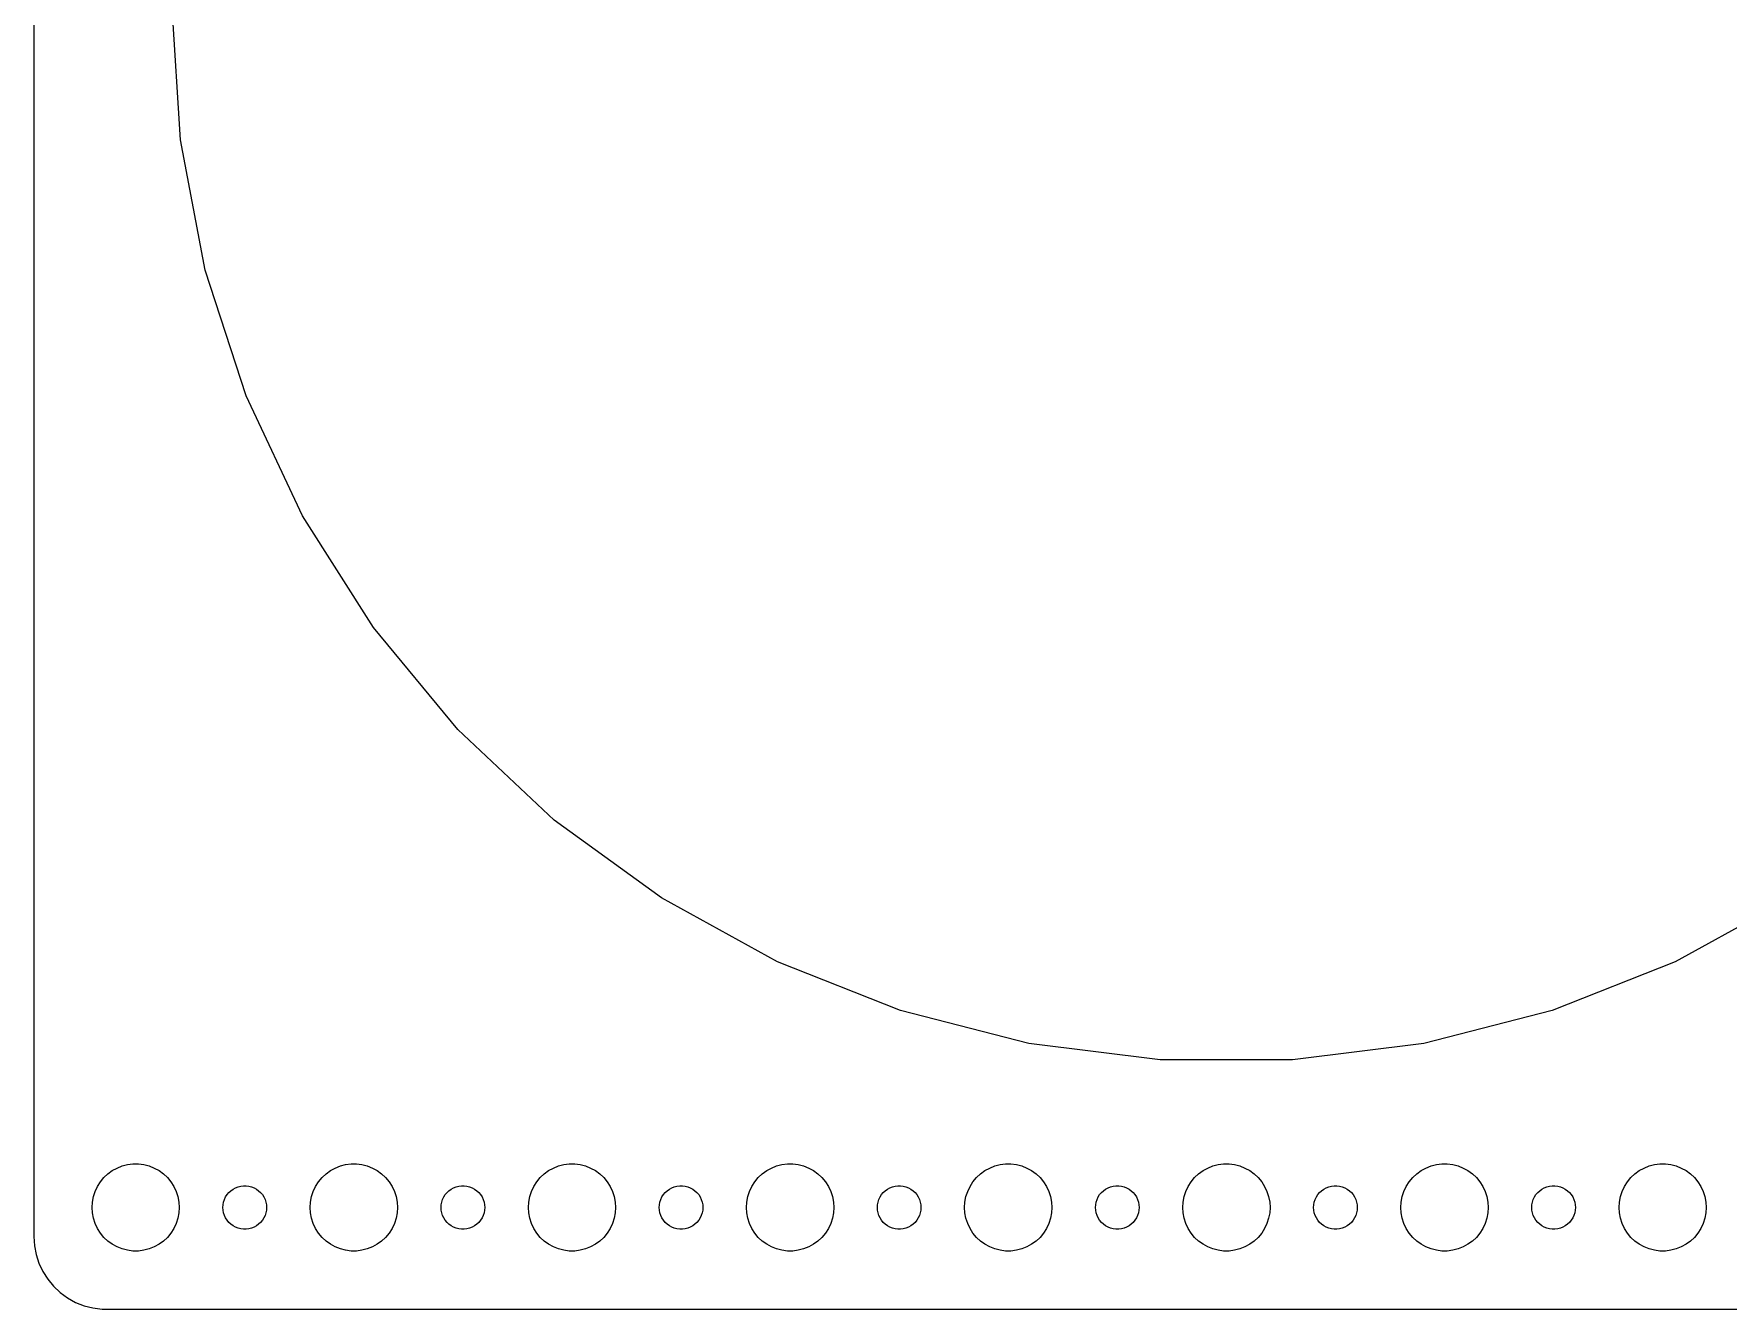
# Model space of a CAD drawing. Header units: metres. Extents: x -232 to 232, y -89 to 89.
# Drawn here: x -232 to -115.5, y -89.5 to -1.8 of the extents above; entities that cross this region are included whole.
import ezdxf

# ---------------------------------------------------------------- set-up
doc = ezdxf.new("R2010")
doc.units = ezdxf.units.M

msp = doc.modelspace()

# ---------------------------------------------------------------- linework, layer by layer
for p, q in [((-232, 84.5), (-232, -84.5)), ((-221.928, -9.08665), (-222.5, 0)), ((-220.222, -18.03), (-221.928, -9.08665)), ((-217.409, -26.689), (-220.222, -18.03)), ((-213.532, -34.9271), (-217.409, -26.689)), ((-208.654, -42.6144), (-213.532, -34.9271)), ((-202.85, -49.6297), (-208.654, -42.6144)), ((-196.213, -55.8622), (-202.85, -49.6297)), ((-188.847, -61.2138), (-196.213, -55.8622)), ((-180.869, -65.6), (-188.847, -61.2138)), ((-111.153, -61.2138), (-119.131, -65.6)), ((-172.404, -68.9516), (-180.869, -65.6)), ((-119.131, -65.6), (-127.596, -68.9516)), ((-163.585, -71.2158), (-172.404, -68.9516)), ((-127.596, -68.9516), (-136.415, -71.2158)), ((-154.552, -72.3569), (-163.585, -71.2158)), ((-136.415, -71.2158), (-145.448, -72.3569)), ((-145.448, -72.3569), (-154.552, -72.3569)), ((-227.187, -80.4464), (-226.912, -80.1885)), ((-226.912, -80.1885), (-226.607, -79.967)), ((-226.607, -79.967), (-226.277, -79.7855)), ((-226.277, -79.7855), (-225.927, -79.6468)), ((-225.927, -79.6468), (-225.562, -79.5531)), ((-225.562, -79.5531), (-225.188, -79.5059)), ((-225.188, -79.5059), (-224.812, -79.5059)), ((-224.812, -79.5059), (-224.438, -79.5531)), ((-224.438, -79.5531), (-224.073, -79.6468)), ((-224.073, -79.6468), (-223.723, -79.7855)), ((-223.723, -79.7855), (-223.393, -79.967)), ((-223.393, -79.967), (-223.088, -80.1885)), ((-223.088, -80.1885), (-222.813, -80.4464)), ((-212.187, -80.4464), (-211.912, -80.1885)), ((-211.912, -80.1885), (-211.607, -79.967)), ((-211.607, -79.967), (-211.277, -79.7855)), ((-211.277, -79.7855), (-210.927, -79.6468)), ((-210.927, -79.6468), (-210.562, -79.5531)), ((-210.562, -79.5531), (-210.188, -79.5059)), ((-210.188, -79.5059), (-209.812, -79.5059)), ((-209.812, -79.5059), (-209.438, -79.5531)), ((-209.438, -79.5531), (-209.073, -79.6468)), ((-209.073, -79.6468), (-208.723, -79.7855)), ((-208.723, -79.7855), (-208.393, -79.967)), ((-208.393, -79.967), (-208.088, -80.1885)), ((-208.088, -80.1885), (-207.813, -80.4464)), ((-197.187, -80.4464), (-196.912, -80.1885)), ((-196.912, -80.1885), (-196.607, -79.967)), ((-196.607, -79.967), (-196.277, -79.7855)), ((-196.277, -79.7855), (-195.927, -79.6468)), ((-195.927, -79.6468), (-195.562, -79.5531)), ((-195.562, -79.5531), (-195.188, -79.5059)), ((-195.188, -79.5059), (-194.812, -79.5059)), ((-194.812, -79.5059), (-194.438, -79.5531)), ((-194.438, -79.5531), (-194.073, -79.6468)), ((-194.073, -79.6468), (-193.723, -79.7855)), ((-193.723, -79.7855), (-193.393, -79.967)), ((-193.393, -79.967), (-193.088, -80.1885)), ((-193.088, -80.1885), (-192.813, -80.4464)), ((-182.187, -80.4464), (-181.912, -80.1885)), ((-181.912, -80.1885), (-181.607, -79.967)), ((-181.607, -79.967), (-181.277, -79.7855)), ((-181.277, -79.7855), (-180.927, -79.6468)), ((-180.927, -79.6468), (-180.562, -79.5531)), ((-180.562, -79.5531), (-180.188, -79.5059)), ((-180.188, -79.5059), (-179.812, -79.5059)), ((-179.812, -79.5059), (-179.438, -79.5531)), ((-179.438, -79.5531), (-179.073, -79.6468)), ((-179.073, -79.6468), (-178.723, -79.7855)), ((-178.723, -79.7855), (-178.393, -79.967)), ((-178.393, -79.967), (-178.088, -80.1885)), ((-178.088, -80.1885), (-177.813, -80.4464)), ((-167.187, -80.4464), (-166.912, -80.1885)), ((-166.912, -80.1885), (-166.607, -79.967)), ((-166.607, -79.967), (-166.277, -79.7855)), ((-166.277, -79.7855), (-165.927, -79.6468)), ((-165.927, -79.6468), (-165.562, -79.5531)), ((-165.562, -79.5531), (-165.188, -79.5059)), ((-165.188, -79.5059), (-164.812, -79.5059)), ((-164.812, -79.5059), (-164.438, -79.5531)), ((-164.438, -79.5531), (-164.073, -79.6468)), ((-164.073, -79.6468), (-163.723, -79.7855)), ((-163.723, -79.7855), (-163.393, -79.967)), ((-163.393, -79.967), (-163.088, -80.1885)), ((-163.088, -80.1885), (-162.813, -80.4464)), ((-152.187, -80.4464), (-151.912, -80.1885)), ((-151.912, -80.1885), (-151.607, -79.967)), ((-151.607, -79.967), (-151.277, -79.7855)), ((-151.277, -79.7855), (-150.927, -79.6468)), ((-150.927, -79.6468), (-150.562, -79.5531)), ((-150.562, -79.5531), (-150.188, -79.5059)), ((-150.188, -79.5059), (-149.812, -79.5059)), ((-149.812, -79.5059), (-149.438, -79.5531)), ((-149.438, -79.5531), (-149.073, -79.6468)), ((-149.073, -79.6468), (-148.723, -79.7855)), ((-148.723, -79.7855), (-148.393, -79.967)), ((-148.393, -79.967), (-148.088, -80.1885)), ((-148.088, -80.1885), (-147.813, -80.4464)), ((-137.187, -80.4464), (-136.912, -80.1885)), ((-136.912, -80.1885), (-136.607, -79.967)), ((-136.607, -79.967), (-136.277, -79.7855)), ((-136.277, -79.7855), (-135.927, -79.6468)), ((-135.927, -79.6468), (-135.562, -79.5531)), ((-135.562, -79.5531), (-135.188, -79.5059)), ((-135.188, -79.5059), (-134.812, -79.5059)), ((-134.812, -79.5059), (-134.438, -79.5531)), ((-134.438, -79.5531), (-134.073, -79.6468)), ((-134.073, -79.6468), (-133.723, -79.7855)), ((-133.723, -79.7855), (-133.393, -79.967)), ((-133.393, -79.967), (-133.088, -80.1885)), ((-133.088, -80.1885), (-132.813, -80.4464)), ((-122.187, -80.4464), (-121.912, -80.1885)), ((-121.912, -80.1885), (-121.607, -79.967)), ((-121.607, -79.967), (-121.277, -79.7855)), ((-121.277, -79.7855), (-120.927, -79.6468)), ((-120.927, -79.6468), (-120.562, -79.5531)), ((-120.562, -79.5531), (-120.188, -79.5059)), ((-120.188, -79.5059), (-119.812, -79.5059)), ((-119.812, -79.5059), (-119.438, -79.5531)), ((-119.438, -79.5531), (-119.073, -79.6468)), ((-119.073, -79.6468), (-118.723, -79.7855)), ((-118.723, -79.7855), (-118.393, -79.967)), ((-118.393, -79.967), (-118.088, -80.1885)), ((-118.088, -80.1885), (-117.813, -80.4464)), ((-227.906, -81.7539), (-227.789, -81.3956)), ((-227.789, -81.3956), (-227.629, -81.0547)), ((-227.629, -81.0547), (-227.427, -80.7366)), ((-227.427, -80.7366), (-227.187, -80.4464)), ((-222.813, -80.4464), (-222.573, -80.7366)), ((-222.573, -80.7366), (-222.371, -81.0547)), ((-222.371, -81.0547), (-222.211, -81.3956)), ((-222.211, -81.3956), (-222.094, -81.7539)), ((-218.714, -81.6183), (-218.593, -81.4732)), ((-218.593, -81.4732), (-218.456, -81.3442)), ((-218.456, -81.3442), (-218.304, -81.2335)), ((-218.304, -81.2335), (-218.139, -81.1428)), ((-218.139, -81.1428), (-217.964, -81.0734)), ((-217.964, -81.0734), (-217.781, -81.0266)), ((-217.781, -81.0266), (-217.594, -81.003)), ((-217.594, -81.003), (-217.406, -81.003)), ((-217.406, -81.003), (-217.219, -81.0266)), ((-217.219, -81.0266), (-217.036, -81.0734)), ((-217.036, -81.0734), (-216.861, -81.1428)), ((-216.861, -81.1428), (-216.696, -81.2335)), ((-216.696, -81.2335), (-216.544, -81.3442)), ((-216.544, -81.3442), (-216.407, -81.4732)), ((-216.407, -81.4732), (-216.286, -81.6183)), ((-212.906, -81.7539), (-212.789, -81.3956)), ((-212.789, -81.3956), (-212.629, -81.0547)), ((-212.629, -81.0547), (-212.427, -80.7366)), ((-212.427, -80.7366), (-212.187, -80.4464)), ((-207.813, -80.4464), (-207.573, -80.7366)), ((-207.573, -80.7366), (-207.371, -81.0547)), ((-207.371, -81.0547), (-207.211, -81.3956)), ((-207.211, -81.3956), (-207.094, -81.7539)), ((-203.714, -81.6183), (-203.593, -81.4732)), ((-203.593, -81.4732), (-203.456, -81.3442)), ((-203.456, -81.3442), (-203.304, -81.2335)), ((-203.304, -81.2335), (-203.139, -81.1428)), ((-203.139, -81.1428), (-202.964, -81.0734)), ((-202.964, -81.0734), (-202.781, -81.0266)), ((-202.781, -81.0266), (-202.594, -81.003)), ((-202.594, -81.003), (-202.406, -81.003)), ((-202.406, -81.003), (-202.219, -81.0266)), ((-202.219, -81.0266), (-202.036, -81.0734)), ((-202.036, -81.0734), (-201.861, -81.1428)), ((-201.861, -81.1428), (-201.696, -81.2335)), ((-201.696, -81.2335), (-201.544, -81.3442)), ((-201.544, -81.3442), (-201.407, -81.4732)), ((-201.407, -81.4732), (-201.286, -81.6183)), ((-197.906, -81.7539), (-197.789, -81.3956)), ((-197.789, -81.3956), (-197.629, -81.0547)), ((-197.629, -81.0547), (-197.427, -80.7366)), ((-197.427, -80.7366), (-197.187, -80.4464)), ((-192.813, -80.4464), (-192.573, -80.7366)), ((-192.573, -80.7366), (-192.371, -81.0547)), ((-192.371, -81.0547), (-192.211, -81.3956)), ((-192.211, -81.3956), (-192.094, -81.7539)), ((-188.714, -81.6183), (-188.593, -81.4732)), ((-188.593, -81.4732), (-188.456, -81.3442)), ((-188.456, -81.3442), (-188.304, -81.2335)), ((-188.304, -81.2335), (-188.139, -81.1428)), ((-188.139, -81.1428), (-187.964, -81.0734)), ((-187.964, -81.0734), (-187.781, -81.0266)), ((-187.781, -81.0266), (-187.594, -81.003)), ((-187.594, -81.003), (-187.406, -81.003)), ((-187.406, -81.003), (-187.219, -81.0266)), ((-187.219, -81.0266), (-187.036, -81.0734)), ((-187.036, -81.0734), (-186.861, -81.1428)), ((-186.861, -81.1428), (-186.696, -81.2335)), ((-186.696, -81.2335), (-186.544, -81.3442)), ((-186.544, -81.3442), (-186.407, -81.4732)), ((-186.407, -81.4732), (-186.286, -81.6183)), ((-182.906, -81.7539), (-182.789, -81.3956)), ((-182.789, -81.3956), (-182.629, -81.0547)), ((-182.629, -81.0547), (-182.427, -80.7366)), ((-182.427, -80.7366), (-182.187, -80.4464)), ((-177.813, -80.4464), (-177.573, -80.7366)), ((-177.573, -80.7366), (-177.371, -81.0547)), ((-177.371, -81.0547), (-177.211, -81.3956)), ((-177.211, -81.3956), (-177.094, -81.7539)), ((-173.714, -81.6183), (-173.593, -81.4732)), ((-173.593, -81.4732), (-173.456, -81.3442)), ((-173.456, -81.3442), (-173.304, -81.2335)), ((-173.304, -81.2335), (-173.139, -81.1428)), ((-173.139, -81.1428), (-172.964, -81.0734)), ((-172.964, -81.0734), (-172.781, -81.0266)), ((-172.781, -81.0266), (-172.594, -81.003)), ((-172.594, -81.003), (-172.406, -81.003)), ((-172.406, -81.003), (-172.219, -81.0266)), ((-172.219, -81.0266), (-172.036, -81.0734)), ((-172.036, -81.0734), (-171.861, -81.1428)), ((-171.861, -81.1428), (-171.696, -81.2335)), ((-171.696, -81.2335), (-171.544, -81.3442)), ((-171.544, -81.3442), (-171.407, -81.4732)), ((-171.407, -81.4732), (-171.286, -81.6183)), ((-167.906, -81.7539), (-167.789, -81.3956)), ((-167.789, -81.3956), (-167.629, -81.0547)), ((-167.629, -81.0547), (-167.427, -80.7366)), ((-167.427, -80.7366), (-167.187, -80.4464)), ((-162.813, -80.4464), (-162.573, -80.7366)), ((-162.573, -80.7366), (-162.371, -81.0547)), ((-162.371, -81.0547), (-162.211, -81.3956)), ((-162.211, -81.3956), (-162.094, -81.7539)), ((-158.714, -81.6183), (-158.593, -81.4732)), ((-158.593, -81.4732), (-158.456, -81.3442)), ((-158.456, -81.3442), (-158.304, -81.2335)), ((-158.304, -81.2335), (-158.139, -81.1428)), ((-158.139, -81.1428), (-157.964, -81.0734)), ((-157.964, -81.0734), (-157.781, -81.0266)), ((-157.781, -81.0266), (-157.594, -81.003)), ((-157.594, -81.003), (-157.406, -81.003)), ((-157.406, -81.003), (-157.219, -81.0266)), ((-157.219, -81.0266), (-157.036, -81.0734)), ((-157.036, -81.0734), (-156.861, -81.1428)), ((-156.861, -81.1428), (-156.696, -81.2335)), ((-156.696, -81.2335), (-156.544, -81.3442)), ((-156.544, -81.3442), (-156.407, -81.4732)), ((-156.407, -81.4732), (-156.286, -81.6183)), ((-152.906, -81.7539), (-152.789, -81.3956)), ((-152.789, -81.3956), (-152.629, -81.0547)), ((-152.629, -81.0547), (-152.427, -80.7366)), ((-152.427, -80.7366), (-152.187, -80.4464)), ((-147.813, -80.4464), (-147.573, -80.7366)), ((-147.573, -80.7366), (-147.371, -81.0547)), ((-147.371, -81.0547), (-147.211, -81.3956)), ((-147.211, -81.3956), (-147.094, -81.7539)), ((-143.714, -81.6183), (-143.593, -81.4732)), ((-143.593, -81.4732), (-143.456, -81.3442)), ((-143.456, -81.3442), (-143.304, -81.2335)), ((-143.304, -81.2335), (-143.139, -81.1428)), ((-143.139, -81.1428), (-142.964, -81.0734)), ((-142.964, -81.0734), (-142.781, -81.0266)), ((-142.781, -81.0266), (-142.594, -81.003)), ((-142.594, -81.003), (-142.406, -81.003)), ((-142.406, -81.003), (-142.219, -81.0266)), ((-142.219, -81.0266), (-142.036, -81.0734)), ((-142.036, -81.0734), (-141.861, -81.1428)), ((-141.861, -81.1428), (-141.696, -81.2335)), ((-141.696, -81.2335), (-141.544, -81.3442)), ((-141.544, -81.3442), (-141.407, -81.4732)), ((-141.407, -81.4732), (-141.286, -81.6183)), ((-137.906, -81.7539), (-137.789, -81.3956)), ((-137.789, -81.3956), (-137.629, -81.0547)), ((-137.629, -81.0547), (-137.427, -80.7366)), ((-137.427, -80.7366), (-137.187, -80.4464)), ((-132.813, -80.4464), (-132.573, -80.7366)), ((-132.573, -80.7366), (-132.371, -81.0547)), ((-132.371, -81.0547), (-132.211, -81.3956)), ((-132.211, -81.3956), (-132.094, -81.7539)), ((-128.714, -81.6183), (-128.593, -81.4732)), ((-128.593, -81.4732), (-128.456, -81.3442)), ((-128.456, -81.3442), (-128.304, -81.2335)), ((-128.304, -81.2335), (-128.139, -81.1428)), ((-128.139, -81.1428), (-127.964, -81.0734)), ((-127.964, -81.0734), (-127.781, -81.0266)), ((-127.781, -81.0266), (-127.594, -81.003)), ((-127.594, -81.003), (-127.406, -81.003)), ((-127.406, -81.003), (-127.219, -81.0266)), ((-127.219, -81.0266), (-127.036, -81.0734)), ((-127.036, -81.0734), (-126.861, -81.1428)), ((-126.861, -81.1428), (-126.696, -81.2335)), ((-126.696, -81.2335), (-126.544, -81.3442)), ((-126.544, -81.3442), (-126.407, -81.4732)), ((-126.407, -81.4732), (-126.286, -81.6183)), ((-122.906, -81.7539), (-122.789, -81.3956)), ((-122.789, -81.3956), (-122.629, -81.0547)), ((-122.629, -81.0547), (-122.427, -80.7366)), ((-122.427, -80.7366), (-122.187, -80.4464)), ((-117.813, -80.4464), (-117.573, -80.7366)), ((-117.573, -80.7366), (-117.371, -81.0547)), ((-117.371, -81.0547), (-117.211, -81.3956)), ((-117.211, -81.3956), (-117.094, -81.7539)), ((-228, -82.5), (-227.976, -82.124)), ((-227.976, -82.876), (-228, -82.5)), ((-227.976, -82.124), (-227.906, -81.7539)), ((-222.094, -81.7539), (-222.024, -82.124)), ((-222.024, -82.124), (-222, -82.5)), ((-222, -82.5), (-222.024, -82.876)), ((-219, -82.5), (-218.988, -82.312)), ((-218.988, -82.688), (-219, -82.5)), ((-218.988, -82.312), (-218.953, -82.127)), ((-218.953, -82.873), (-218.988, -82.688)), ((-218.953, -82.127), (-218.895, -81.9478)), ((-218.895, -81.9478), (-218.814, -81.7774)), ((-218.814, -81.7774), (-218.714, -81.6183)), ((-216.286, -81.6183), (-216.186, -81.7774)), ((-216.186, -81.7774), (-216.105, -81.9478)), ((-216.105, -81.9478), (-216.047, -82.127)), ((-216.047, -82.127), (-216.012, -82.312)), ((-216.012, -82.688), (-216.047, -82.873)), ((-216.012, -82.312), (-216, -82.5)), ((-216, -82.5), (-216.012, -82.688)), ((-213, -82.5), (-212.976, -82.124)), ((-212.976, -82.876), (-213, -82.5)), ((-212.976, -82.124), (-212.906, -81.7539)), ((-207.094, -81.7539), (-207.024, -82.124)), ((-207.024, -82.124), (-207, -82.5)), ((-207, -82.5), (-207.024, -82.876)), ((-204, -82.5), (-203.988, -82.312)), ((-203.988, -82.688), (-204, -82.5)), ((-203.988, -82.312), (-203.953, -82.127)), ((-203.953, -82.873), (-203.988, -82.688)), ((-203.953, -82.127), (-203.895, -81.9478)), ((-203.895, -81.9478), (-203.814, -81.7774)), ((-203.814, -81.7774), (-203.714, -81.6183)), ((-201.286, -81.6183), (-201.186, -81.7774)), ((-201.186, -81.7774), (-201.105, -81.9478)), ((-201.105, -81.9478), (-201.047, -82.127)), ((-201.047, -82.127), (-201.012, -82.312)), ((-201.012, -82.688), (-201.047, -82.873)), ((-201.012, -82.312), (-201, -82.5)), ((-201, -82.5), (-201.012, -82.688)), ((-198, -82.5), (-197.976, -82.124)), ((-197.976, -82.876), (-198, -82.5)), ((-197.976, -82.124), (-197.906, -81.7539)), ((-192.094, -81.7539), (-192.024, -82.124)), ((-192.024, -82.124), (-192, -82.5)), ((-192, -82.5), (-192.024, -82.876)), ((-189, -82.5), (-188.988, -82.312)), ((-188.988, -82.688), (-189, -82.5)), ((-188.988, -82.312), (-188.953, -82.127)), ((-188.953, -82.873), (-188.988, -82.688)), ((-188.953, -82.127), (-188.895, -81.9478)), ((-188.895, -81.9478), (-188.814, -81.7774)), ((-188.814, -81.7774), (-188.714, -81.6183)), ((-186.286, -81.6183), (-186.186, -81.7774)), ((-186.186, -81.7774), (-186.105, -81.9478)), ((-186.105, -81.9478), (-186.047, -82.127)), ((-186.047, -82.127), (-186.012, -82.312)), ((-186.012, -82.688), (-186.047, -82.873)), ((-186.012, -82.312), (-186, -82.5)), ((-186, -82.5), (-186.012, -82.688)), ((-183, -82.5), (-182.976, -82.124)), ((-182.976, -82.876), (-183, -82.5)), ((-182.976, -82.124), (-182.906, -81.7539)), ((-177.094, -81.7539), (-177.024, -82.124)), ((-177.024, -82.124), (-177, -82.5)), ((-177, -82.5), (-177.024, -82.876)), ((-174, -82.5), (-173.988, -82.312)), ((-173.988, -82.688), (-174, -82.5)), ((-173.988, -82.312), (-173.953, -82.127)), ((-173.953, -82.873), (-173.988, -82.688)), ((-173.953, -82.127), (-173.895, -81.9478)), ((-173.895, -81.9478), (-173.814, -81.7774)), ((-173.814, -81.7774), (-173.714, -81.6183)), ((-171.286, -81.6183), (-171.186, -81.7774)), ((-171.186, -81.7774), (-171.105, -81.9478)), ((-171.105, -81.9478), (-171.047, -82.127)), ((-171.047, -82.127), (-171.012, -82.312)), ((-171.012, -82.688), (-171.047, -82.873)), ((-171.012, -82.312), (-171, -82.5)), ((-171, -82.5), (-171.012, -82.688)), ((-168, -82.5), (-167.976, -82.124)), ((-167.976, -82.876), (-168, -82.5)), ((-167.976, -82.124), (-167.906, -81.7539)), ((-162.094, -81.7539), (-162.024, -82.124)), ((-162.024, -82.124), (-162, -82.5)), ((-162, -82.5), (-162.024, -82.876)), ((-159, -82.5), (-158.988, -82.312)), ((-158.988, -82.688), (-159, -82.5)), ((-158.988, -82.312), (-158.953, -82.127)), ((-158.953, -82.873), (-158.988, -82.688)), ((-158.953, -82.127), (-158.895, -81.9478)), ((-158.895, -81.9478), (-158.814, -81.7774)), ((-158.814, -81.7774), (-158.714, -81.6183)), ((-156.286, -81.6183), (-156.186, -81.7774)), ((-156.186, -81.7774), (-156.105, -81.9478)), ((-156.105, -81.9478), (-156.047, -82.127)), ((-156.047, -82.127), (-156.012, -82.312)), ((-156.012, -82.688), (-156.047, -82.873)), ((-156.012, -82.312), (-156, -82.5)), ((-156, -82.5), (-156.012, -82.688)), ((-153, -82.5), (-152.976, -82.124)), ((-152.976, -82.876), (-153, -82.5)), ((-152.976, -82.124), (-152.906, -81.7539)), ((-147.094, -81.7539), (-147.024, -82.124)), ((-147.024, -82.124), (-147, -82.5)), ((-147, -82.5), (-147.024, -82.876)), ((-144, -82.5), (-143.988, -82.312)), ((-143.988, -82.688), (-144, -82.5)), ((-143.988, -82.312), (-143.953, -82.127)), ((-143.953, -82.873), (-143.988, -82.688)), ((-143.953, -82.127), (-143.895, -81.9478)), ((-143.895, -81.9478), (-143.814, -81.7774)), ((-143.814, -81.7774), (-143.714, -81.6183)), ((-141.286, -81.6183), (-141.186, -81.7774)), ((-141.186, -81.7774), (-141.105, -81.9478)), ((-141.105, -81.9478), (-141.047, -82.127)), ((-141.047, -82.127), (-141.012, -82.312)), ((-141.012, -82.688), (-141.047, -82.873)), ((-141.012, -82.312), (-141, -82.5)), ((-141, -82.5), (-141.012, -82.688)), ((-138, -82.5), (-137.976, -82.124)), ((-137.976, -82.876), (-138, -82.5)), ((-137.976, -82.124), (-137.906, -81.7539)), ((-132.094, -81.7539), (-132.024, -82.124)), ((-132.024, -82.124), (-132, -82.5)), ((-132, -82.5), (-132.024, -82.876)), ((-129, -82.5), (-128.988, -82.312)), ((-128.988, -82.688), (-129, -82.5)), ((-128.988, -82.312), (-128.953, -82.127)), ((-128.953, -82.873), (-128.988, -82.688)), ((-128.953, -82.127), (-128.895, -81.9478)), ((-128.895, -81.9478), (-128.814, -81.7774)), ((-128.814, -81.7774), (-128.714, -81.6183)), ((-126.286, -81.6183), (-126.186, -81.7774)), ((-126.186, -81.7774), (-126.105, -81.9478)), ((-126.105, -81.9478), (-126.047, -82.127)), ((-126.047, -82.127), (-126.012, -82.312)), ((-126.012, -82.688), (-126.047, -82.873)), ((-126.012, -82.312), (-126, -82.5)), ((-126, -82.5), (-126.012, -82.688)), ((-123, -82.5), (-122.976, -82.124)), ((-122.976, -82.876), (-123, -82.5)), ((-122.976, -82.124), (-122.906, -81.7539)), ((-117.094, -81.7539), (-117.024, -82.124)), ((-117.024, -82.124), (-117, -82.5)), ((-117, -82.5), (-117.024, -82.876)), ((-227.906, -83.2461), (-227.976, -82.876)), ((-227.789, -83.6044), (-227.906, -83.2461)), ((-227.629, -83.9453), (-227.789, -83.6044)), ((-222.211, -83.6044), (-222.371, -83.9453)), ((-222.094, -83.2461), (-222.211, -83.6044)), ((-222.024, -82.876), (-222.094, -83.2461)), ((-218.895, -83.0522), (-218.953, -82.873)), ((-218.814, -83.2226), (-218.895, -83.0522)), ((-218.714, -83.3817), (-218.814, -83.2226)), ((-218.593, -83.5268), (-218.714, -83.3817)), ((-218.456, -83.6558), (-218.593, -83.5268)), ((-218.304, -83.7665), (-218.456, -83.6558)), ((-218.139, -83.8572), (-218.304, -83.7665)), ((-217.964, -83.9266), (-218.139, -83.8572)), ((-216.861, -83.8572), (-217.036, -83.9266)), ((-216.696, -83.7665), (-216.861, -83.8572)), ((-216.544, -83.6558), (-216.696, -83.7665)), ((-216.407, -83.5268), (-216.544, -83.6558)), ((-216.286, -83.3817), (-216.407, -83.5268)), ((-216.186, -83.2226), (-216.286, -83.3817)), ((-216.105, -83.0522), (-216.186, -83.2226)), ((-216.047, -82.873), (-216.105, -83.0522)), ((-212.906, -83.2461), (-212.976, -82.876)), ((-212.789, -83.6044), (-212.906, -83.2461)), ((-212.629, -83.9453), (-212.789, -83.6044)), ((-207.211, -83.6044), (-207.371, -83.9453)), ((-207.094, -83.2461), (-207.211, -83.6044)), ((-207.024, -82.876), (-207.094, -83.2461)), ((-203.895, -83.0522), (-203.953, -82.873)), ((-203.814, -83.2226), (-203.895, -83.0522)), ((-203.714, -83.3817), (-203.814, -83.2226)), ((-203.593, -83.5268), (-203.714, -83.3817)), ((-203.456, -83.6558), (-203.593, -83.5268)), ((-203.304, -83.7665), (-203.456, -83.6558)), ((-203.139, -83.8572), (-203.304, -83.7665)), ((-202.964, -83.9266), (-203.139, -83.8572)), ((-201.861, -83.8572), (-202.036, -83.9266)), ((-201.696, -83.7665), (-201.861, -83.8572)), ((-201.544, -83.6558), (-201.696, -83.7665)), ((-201.407, -83.5268), (-201.544, -83.6558)), ((-201.286, -83.3817), (-201.407, -83.5268)), ((-201.186, -83.2226), (-201.286, -83.3817)), ((-201.105, -83.0522), (-201.186, -83.2226)), ((-201.047, -82.873), (-201.105, -83.0522)), ((-197.906, -83.2461), (-197.976, -82.876)), ((-197.789, -83.6044), (-197.906, -83.2461)), ((-197.629, -83.9453), (-197.789, -83.6044)), ((-192.211, -83.6044), (-192.371, -83.9453)), ((-192.094, -83.2461), (-192.211, -83.6044)), ((-192.024, -82.876), (-192.094, -83.2461)), ((-188.895, -83.0522), (-188.953, -82.873)), ((-188.814, -83.2226), (-188.895, -83.0522)), ((-188.714, -83.3817), (-188.814, -83.2226)), ((-188.593, -83.5268), (-188.714, -83.3817)), ((-188.456, -83.6558), (-188.593, -83.5268)), ((-188.304, -83.7665), (-188.456, -83.6558)), ((-188.139, -83.8572), (-188.304, -83.7665)), ((-187.964, -83.9266), (-188.139, -83.8572)), ((-186.861, -83.8572), (-187.036, -83.9266)), ((-186.696, -83.7665), (-186.861, -83.8572)), ((-186.544, -83.6558), (-186.696, -83.7665)), ((-186.407, -83.5268), (-186.544, -83.6558)), ((-186.286, -83.3817), (-186.407, -83.5268)), ((-186.186, -83.2226), (-186.286, -83.3817)), ((-186.105, -83.0522), (-186.186, -83.2226)), ((-186.047, -82.873), (-186.105, -83.0522)), ((-182.906, -83.2461), (-182.976, -82.876)), ((-182.789, -83.6044), (-182.906, -83.2461)), ((-182.629, -83.9453), (-182.789, -83.6044)), ((-177.211, -83.6044), (-177.371, -83.9453)), ((-177.094, -83.2461), (-177.211, -83.6044)), ((-177.024, -82.876), (-177.094, -83.2461)), ((-173.895, -83.0522), (-173.953, -82.873)), ((-173.814, -83.2226), (-173.895, -83.0522)), ((-173.714, -83.3817), (-173.814, -83.2226)), ((-173.593, -83.5268), (-173.714, -83.3817)), ((-173.456, -83.6558), (-173.593, -83.5268)), ((-173.304, -83.7665), (-173.456, -83.6558)), ((-173.139, -83.8572), (-173.304, -83.7665)), ((-172.964, -83.9266), (-173.139, -83.8572)), ((-171.861, -83.8572), (-172.036, -83.9266)), ((-171.696, -83.7665), (-171.861, -83.8572)), ((-171.544, -83.6558), (-171.696, -83.7665)), ((-171.407, -83.5268), (-171.544, -83.6558)), ((-171.286, -83.3817), (-171.407, -83.5268)), ((-171.186, -83.2226), (-171.286, -83.3817)), ((-171.105, -83.0522), (-171.186, -83.2226)), ((-171.047, -82.873), (-171.105, -83.0522)), ((-167.906, -83.2461), (-167.976, -82.876)), ((-167.789, -83.6044), (-167.906, -83.2461)), ((-167.629, -83.9453), (-167.789, -83.6044)), ((-162.211, -83.6044), (-162.371, -83.9453)), ((-162.094, -83.2461), (-162.211, -83.6044)), ((-162.024, -82.876), (-162.094, -83.2461)), ((-158.895, -83.0522), (-158.953, -82.873)), ((-158.814, -83.2226), (-158.895, -83.0522)), ((-158.714, -83.3817), (-158.814, -83.2226)), ((-158.593, -83.5268), (-158.714, -83.3817)), ((-158.456, -83.6558), (-158.593, -83.5268)), ((-158.304, -83.7665), (-158.456, -83.6558)), ((-158.139, -83.8572), (-158.304, -83.7665)), ((-157.964, -83.9266), (-158.139, -83.8572)), ((-156.861, -83.8572), (-157.036, -83.9266)), ((-156.696, -83.7665), (-156.861, -83.8572)), ((-156.544, -83.6558), (-156.696, -83.7665)), ((-156.407, -83.5268), (-156.544, -83.6558)), ((-156.286, -83.3817), (-156.407, -83.5268)), ((-156.186, -83.2226), (-156.286, -83.3817)), ((-156.105, -83.0522), (-156.186, -83.2226)), ((-156.047, -82.873), (-156.105, -83.0522)), ((-152.906, -83.2461), (-152.976, -82.876)), ((-152.789, -83.6044), (-152.906, -83.2461)), ((-152.629, -83.9453), (-152.789, -83.6044)), ((-147.211, -83.6044), (-147.371, -83.9453)), ((-147.094, -83.2461), (-147.211, -83.6044)), ((-147.024, -82.876), (-147.094, -83.2461)), ((-143.895, -83.0522), (-143.953, -82.873)), ((-143.814, -83.2226), (-143.895, -83.0522)), ((-143.714, -83.3817), (-143.814, -83.2226)), ((-143.593, -83.5268), (-143.714, -83.3817)), ((-143.456, -83.6558), (-143.593, -83.5268)), ((-143.304, -83.7665), (-143.456, -83.6558)), ((-143.139, -83.8572), (-143.304, -83.7665)), ((-142.964, -83.9266), (-143.139, -83.8572)), ((-141.861, -83.8572), (-142.036, -83.9266)), ((-141.696, -83.7665), (-141.861, -83.8572)), ((-141.544, -83.6558), (-141.696, -83.7665)), ((-141.407, -83.5268), (-141.544, -83.6558)), ((-141.286, -83.3817), (-141.407, -83.5268)), ((-141.186, -83.2226), (-141.286, -83.3817)), ((-141.105, -83.0522), (-141.186, -83.2226)), ((-141.047, -82.873), (-141.105, -83.0522)), ((-137.906, -83.2461), (-137.976, -82.876)), ((-137.789, -83.6044), (-137.906, -83.2461)), ((-137.629, -83.9453), (-137.789, -83.6044)), ((-132.211, -83.6044), (-132.371, -83.9453)), ((-132.094, -83.2461), (-132.211, -83.6044)), ((-132.024, -82.876), (-132.094, -83.2461)), ((-128.895, -83.0522), (-128.953, -82.873)), ((-128.814, -83.2226), (-128.895, -83.0522)), ((-128.714, -83.3817), (-128.814, -83.2226)), ((-128.593, -83.5268), (-128.714, -83.3817)), ((-128.456, -83.6558), (-128.593, -83.5268)), ((-128.304, -83.7665), (-128.456, -83.6558)), ((-128.139, -83.8572), (-128.304, -83.7665)), ((-127.964, -83.9266), (-128.139, -83.8572)), ((-126.861, -83.8572), (-127.036, -83.9266)), ((-126.696, -83.7665), (-126.861, -83.8572)), ((-126.544, -83.6558), (-126.696, -83.7665)), ((-126.407, -83.5268), (-126.544, -83.6558)), ((-126.286, -83.3817), (-126.407, -83.5268)), ((-126.186, -83.2226), (-126.286, -83.3817)), ((-126.105, -83.0522), (-126.186, -83.2226)), ((-126.047, -82.873), (-126.105, -83.0522)), ((-122.906, -83.2461), (-122.976, -82.876)), ((-122.789, -83.6044), (-122.906, -83.2461)), ((-122.629, -83.9453), (-122.789, -83.6044)), ((-117.211, -83.6044), (-117.371, -83.9453)), ((-117.094, -83.2461), (-117.211, -83.6044)), ((-117.024, -82.876), (-117.094, -83.2461)), ((-232, -84.5), (-231.961, -85.1267)), ((-227.427, -84.2634), (-227.629, -83.9453)), ((-227.187, -84.5536), (-227.427, -84.2634)), ((-226.912, -84.8115), (-227.187, -84.5536)), ((-226.607, -85.033), (-226.912, -84.8115)), ((-226.277, -85.2145), (-226.607, -85.033)), ((-223.393, -85.033), (-223.723, -85.2145)), ((-223.088, -84.8115), (-223.393, -85.033)), ((-222.813, -84.5536), (-223.088, -84.8115)), ((-222.573, -84.2634), (-222.813, -84.5536)), ((-222.371, -83.9453), (-222.573, -84.2634)), ((-217.781, -83.9734), (-217.964, -83.9266)), ((-217.594, -83.997), (-217.781, -83.9734)), ((-217.406, -83.997), (-217.594, -83.997)), ((-217.219, -83.9734), (-217.406, -83.997)), ((-217.036, -83.9266), (-217.219, -83.9734)), ((-212.427, -84.2634), (-212.629, -83.9453)), ((-212.187, -84.5536), (-212.427, -84.2634)), ((-211.912, -84.8115), (-212.187, -84.5536)), ((-211.607, -85.033), (-211.912, -84.8115)), ((-211.277, -85.2145), (-211.607, -85.033)), ((-208.393, -85.033), (-208.723, -85.2145)), ((-208.088, -84.8115), (-208.393, -85.033)), ((-207.813, -84.5536), (-208.088, -84.8115)), ((-207.573, -84.2634), (-207.813, -84.5536)), ((-207.371, -83.9453), (-207.573, -84.2634)), ((-202.781, -83.9734), (-202.964, -83.9266)), ((-202.594, -83.997), (-202.781, -83.9734)), ((-202.406, -83.997), (-202.594, -83.997)), ((-202.219, -83.9734), (-202.406, -83.997)), ((-202.036, -83.9266), (-202.219, -83.9734)), ((-197.427, -84.2634), (-197.629, -83.9453)), ((-197.187, -84.5536), (-197.427, -84.2634)), ((-196.912, -84.8115), (-197.187, -84.5536)), ((-196.607, -85.033), (-196.912, -84.8115)), ((-196.277, -85.2145), (-196.607, -85.033)), ((-193.393, -85.033), (-193.723, -85.2145)), ((-193.088, -84.8115), (-193.393, -85.033)), ((-192.813, -84.5536), (-193.088, -84.8115)), ((-192.573, -84.2634), (-192.813, -84.5536)), ((-192.371, -83.9453), (-192.573, -84.2634)), ((-187.781, -83.9734), (-187.964, -83.9266)), ((-187.594, -83.997), (-187.781, -83.9734)), ((-187.406, -83.997), (-187.594, -83.997)), ((-187.219, -83.9734), (-187.406, -83.997)), ((-187.036, -83.9266), (-187.219, -83.9734)), ((-182.427, -84.2634), (-182.629, -83.9453)), ((-182.187, -84.5536), (-182.427, -84.2634)), ((-181.912, -84.8115), (-182.187, -84.5536)), ((-181.607, -85.033), (-181.912, -84.8115)), ((-181.277, -85.2145), (-181.607, -85.033)), ((-178.393, -85.033), (-178.723, -85.2145)), ((-178.088, -84.8115), (-178.393, -85.033)), ((-177.813, -84.5536), (-178.088, -84.8115)), ((-177.573, -84.2634), (-177.813, -84.5536)), ((-177.371, -83.9453), (-177.573, -84.2634)), ((-172.781, -83.9734), (-172.964, -83.9266)), ((-172.594, -83.997), (-172.781, -83.9734)), ((-172.406, -83.997), (-172.594, -83.997)), ((-172.219, -83.9734), (-172.406, -83.997)), ((-172.036, -83.9266), (-172.219, -83.9734)), ((-167.427, -84.2634), (-167.629, -83.9453)), ((-167.187, -84.5536), (-167.427, -84.2634)), ((-166.912, -84.8115), (-167.187, -84.5536)), ((-166.607, -85.033), (-166.912, -84.8115)), ((-166.277, -85.2145), (-166.607, -85.033)), ((-163.393, -85.033), (-163.723, -85.2145)), ((-163.088, -84.8115), (-163.393, -85.033)), ((-162.813, -84.5536), (-163.088, -84.8115)), ((-162.573, -84.2634), (-162.813, -84.5536)), ((-162.371, -83.9453), (-162.573, -84.2634)), ((-157.781, -83.9734), (-157.964, -83.9266)), ((-157.594, -83.997), (-157.781, -83.9734)), ((-157.406, -83.997), (-157.594, -83.997)), ((-157.219, -83.9734), (-157.406, -83.997)), ((-157.036, -83.9266), (-157.219, -83.9734)), ((-152.427, -84.2634), (-152.629, -83.9453)), ((-152.187, -84.5536), (-152.427, -84.2634)), ((-151.912, -84.8115), (-152.187, -84.5536)), ((-151.607, -85.033), (-151.912, -84.8115)), ((-151.277, -85.2145), (-151.607, -85.033)), ((-148.393, -85.033), (-148.723, -85.2145)), ((-148.088, -84.8115), (-148.393, -85.033)), ((-147.813, -84.5536), (-148.088, -84.8115)), ((-147.573, -84.2634), (-147.813, -84.5536)), ((-147.371, -83.9453), (-147.573, -84.2634)), ((-142.781, -83.9734), (-142.964, -83.9266)), ((-142.594, -83.997), (-142.781, -83.9734)), ((-142.406, -83.997), (-142.594, -83.997)), ((-142.219, -83.9734), (-142.406, -83.997)), ((-142.036, -83.9266), (-142.219, -83.9734)), ((-137.427, -84.2634), (-137.629, -83.9453)), ((-137.187, -84.5536), (-137.427, -84.2634)), ((-136.912, -84.8115), (-137.187, -84.5536)), ((-136.607, -85.033), (-136.912, -84.8115)), ((-136.277, -85.2145), (-136.607, -85.033)), ((-133.393, -85.033), (-133.723, -85.2145)), ((-133.088, -84.8115), (-133.393, -85.033)), ((-132.813, -84.5536), (-133.088, -84.8115)), ((-132.573, -84.2634), (-132.813, -84.5536)), ((-132.371, -83.9453), (-132.573, -84.2634)), ((-127.781, -83.9734), (-127.964, -83.9266)), ((-127.594, -83.997), (-127.781, -83.9734)), ((-127.406, -83.997), (-127.594, -83.997)), ((-127.219, -83.9734), (-127.406, -83.997)), ((-127.036, -83.9266), (-127.219, -83.9734)), ((-122.427, -84.2634), (-122.629, -83.9453)), ((-122.187, -84.5536), (-122.427, -84.2634)), ((-121.912, -84.8115), (-122.187, -84.5536)), ((-121.607, -85.033), (-121.912, -84.8115)), ((-121.277, -85.2145), (-121.607, -85.033)), ((-118.393, -85.033), (-118.723, -85.2145)), ((-118.088, -84.8115), (-118.393, -85.033)), ((-117.813, -84.5536), (-118.088, -84.8115)), ((-117.573, -84.2634), (-117.813, -84.5536)), ((-117.371, -83.9453), (-117.573, -84.2634)), ((-231.961, -85.1267), (-231.843, -85.7434)), ((-231.843, -85.7434), (-231.649, -86.3406)), ((-225.927, -85.3532), (-226.277, -85.2145)), ((-225.562, -85.4469), (-225.927, -85.3532)), ((-225.188, -85.4941), (-225.562, -85.4469)), ((-224.812, -85.4941), (-225.188, -85.4941)), ((-224.438, -85.4469), (-224.812, -85.4941)), ((-224.073, -85.3532), (-224.438, -85.4469)), ((-223.723, -85.2145), (-224.073, -85.3532)), ((-210.927, -85.3532), (-211.277, -85.2145)), ((-210.562, -85.4469), (-210.927, -85.3532)), ((-210.188, -85.4941), (-210.562, -85.4469)), ((-209.812, -85.4941), (-210.188, -85.4941)), ((-209.438, -85.4469), (-209.812, -85.4941)), ((-209.073, -85.3532), (-209.438, -85.4469)), ((-208.723, -85.2145), (-209.073, -85.3532)), ((-195.927, -85.3532), (-196.277, -85.2145)), ((-195.562, -85.4469), (-195.927, -85.3532)), ((-195.188, -85.4941), (-195.562, -85.4469)), ((-194.812, -85.4941), (-195.188, -85.4941)), ((-194.438, -85.4469), (-194.812, -85.4941)), ((-194.073, -85.3532), (-194.438, -85.4469)), ((-193.723, -85.2145), (-194.073, -85.3532)), ((-180.927, -85.3532), (-181.277, -85.2145)), ((-180.562, -85.4469), (-180.927, -85.3532)), ((-180.188, -85.4941), (-180.562, -85.4469)), ((-179.812, -85.4941), (-180.188, -85.4941)), ((-179.438, -85.4469), (-179.812, -85.4941)), ((-179.073, -85.3532), (-179.438, -85.4469)), ((-178.723, -85.2145), (-179.073, -85.3532)), ((-165.927, -85.3532), (-166.277, -85.2145)), ((-165.562, -85.4469), (-165.927, -85.3532)), ((-165.188, -85.4941), (-165.562, -85.4469)), ((-164.812, -85.4941), (-165.188, -85.4941)), ((-164.438, -85.4469), (-164.812, -85.4941)), ((-164.073, -85.3532), (-164.438, -85.4469)), ((-163.723, -85.2145), (-164.073, -85.3532)), ((-150.927, -85.3532), (-151.277, -85.2145)), ((-150.562, -85.4469), (-150.927, -85.3532)), ((-150.188, -85.4941), (-150.562, -85.4469)), ((-149.812, -85.4941), (-150.188, -85.4941)), ((-149.438, -85.4469), (-149.812, -85.4941)), ((-149.073, -85.3532), (-149.438, -85.4469)), ((-148.723, -85.2145), (-149.073, -85.3532)), ((-135.927, -85.3532), (-136.277, -85.2145)), ((-135.562, -85.4469), (-135.927, -85.3532)), ((-135.188, -85.4941), (-135.562, -85.4469)), ((-134.812, -85.4941), (-135.188, -85.4941)), ((-134.438, -85.4469), (-134.812, -85.4941)), ((-134.073, -85.3532), (-134.438, -85.4469)), ((-133.723, -85.2145), (-134.073, -85.3532)), ((-120.927, -85.3532), (-121.277, -85.2145)), ((-120.562, -85.4469), (-120.927, -85.3532)), ((-120.188, -85.4941), (-120.562, -85.4469)), ((-119.812, -85.4941), (-120.188, -85.4941)), ((-119.438, -85.4469), (-119.812, -85.4941)), ((-119.073, -85.3532), (-119.438, -85.4469)), ((-118.723, -85.2145), (-119.073, -85.3532)), ((-231.649, -86.3406), (-231.382, -86.9088)), ((-231.382, -86.9088), (-231.045, -87.4389)), ((-231.045, -87.4389), (-230.645, -87.9227)), ((-230.645, -87.9227), (-230.187, -88.3526)), ((-230.187, -88.3526), (-229.679, -88.7216)), ((-229.679, -88.7216), (-229.129, -89.0241)), ((-229.129, -89.0241), (-228.545, -89.2553)), ((-228.545, -89.2553), (-227.937, -89.4114)), ((-227.937, -89.4114), (-227.314, -89.4901)), ((-227.314, -89.4901), (227.314, -89.4901))]:
    msp.add_line(p, q)

doc.saveas('drawing.dxf')
